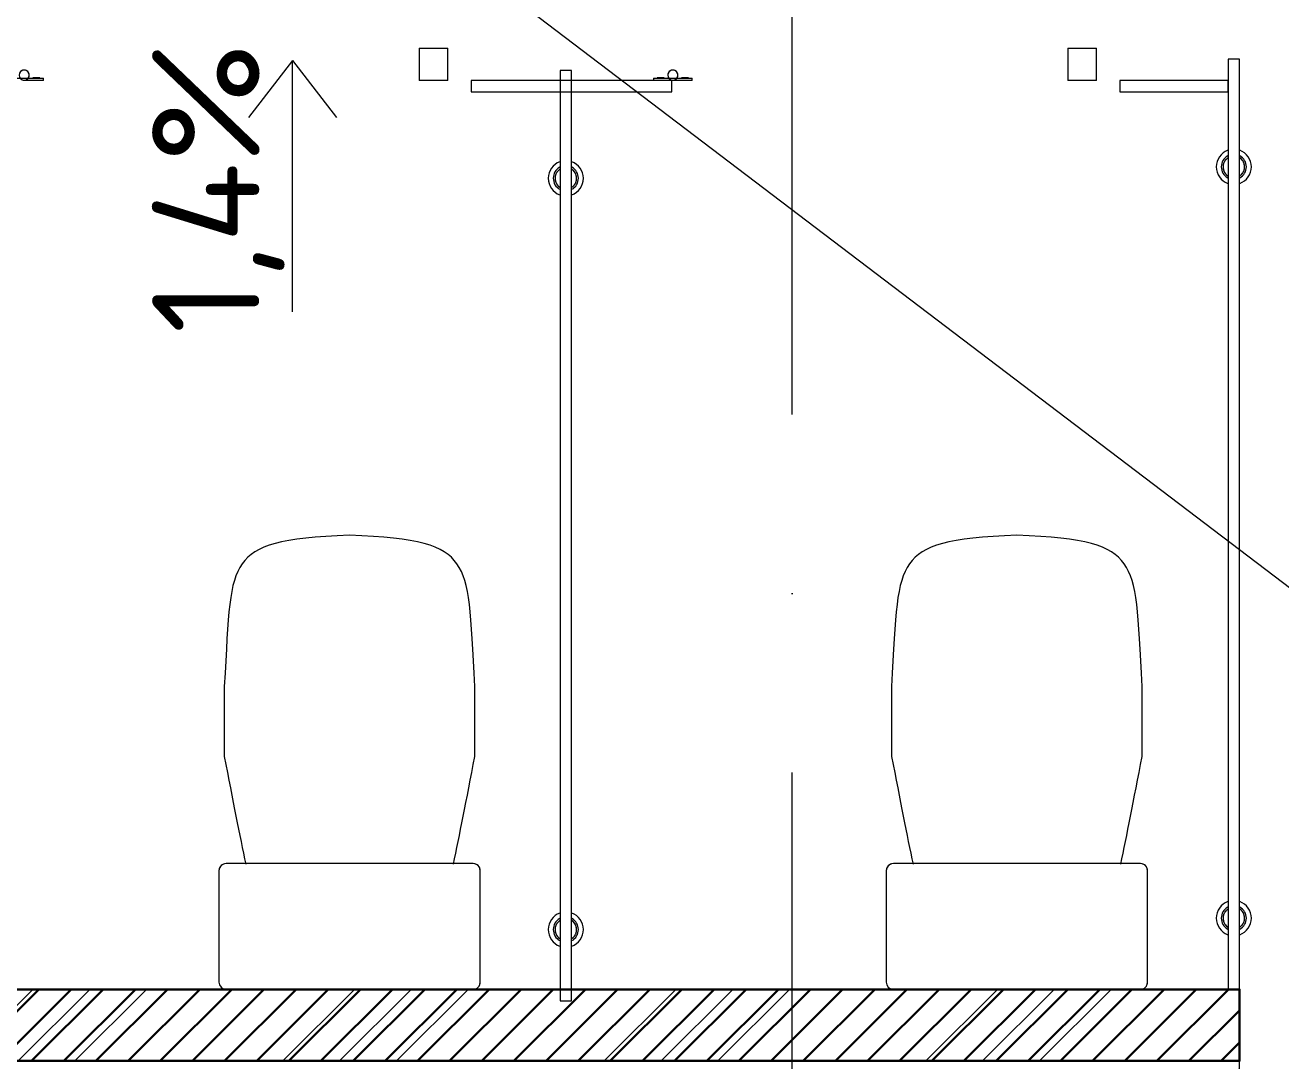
# Model space of a CAD drawing. Header units: millimetres. Extents: x -592259 to 288321, y -552984 to 293768.
# Drawn here: x 54791 to 56545, y -203966 to -202519 of the extents above; entities that cross this region are included whole.
import ezdxf

# ---------------------------------------------------------------- set-up
doc = ezdxf.new("R2010")
doc.units = ezdxf.units.MM
doc.linetypes.add('ADSK_Линия сетки', pattern=[2500, 2000, -250, 0, -250])
for name, color, linetype, lineweight in [('0.3) ПГП 5 вып', 4, 'Continuous', 30), ('A-DETL-____-OTLN', 250, 'Continuous', 5), ('A-GENM-____-MCUT', 250, 'Continuous', 25), ('A-GENM-____-OTLN', 250, 'Continuous', 9), ('A-WALL-____-MCUT', 250, 'Continuous', 13), ('A-WALL-____-PATT', 250, 'Continuous', 13), ('G-____-____-DIMS', 250, 'Continuous', 9), ('P-SANR-FIXT-OTLN', 250, 'Continuous', 9), ('S-GRID-____-OTLN', 250, 'Continuous', 9)]:
    doc.layers.add(name, color=color, linetype=linetype, lineweight=lineweight)
doc.styles.add('ISOCPEUR_3', font='isocpeur.ttf', dxfattribs={"height": 250})
pattern_1 = [(45, (-3188.223656987079, -259241.3891674574), (-224.5064030267289, 224.5064030267289), []), (45, (-3108.848656987079, -259241.3891674574), (0, 449.0128060534577), []), (45, (-3267.598656987079, -259241.3891674574), (0, 449.0128060534577), [])]

# ---------------------------------------------------------------- blocks, each defined once
blk = doc.blocks.new('SND_Унитаз_Santek_HEO - Santek HEO_ 365х635х785_ выпуск-прямой_ PN4_5_ Х-резьба НР DN15_ К-гл_кон_ П DN100-25961145-АР1_Маркировочный план 3 этажа')
at = {"layer": 'P-SANR-FIXT-OTLN', "lineweight": 5}
for p, q in [((-174.9999999999991, 423.4306759256825), (-174.9999999999991, 325.6247513570393)), ((174.9999999999999, 325.6247513570407), (174.9999999999999, 423.4306759256815)), ((172.5, 175.8045457335604), (-172.5000000000007, 175.8045457335604)), ((-182.5000000000008, 165.8045457335604), (-182.5, 9.999999999998979)), ((182.4999999999994, 10.00000000000003), (182.5, 165.8045457335604))]:
    blk.add_line(p, q, dxfattribs=at)
for centre, radius, start, end in [((-172.5000000000008, 165.8045457335604), 9.99999999999996, 90.00000000000007, 180.0000000000001), ((-172.5000000000008, 165.8045457335604), 9.999999999999988, 105.0000000000004, 180.0000000000004), ((172.5, 165.8045457335604), 10, 3.25688799381865e-13, 90.00000000000034), ((172.5, 165.8045457335604), 10.00000000000002, 6.5137759876373e-13, 75.00000000000085), ((-172.5000000000006, 10.00000000000001), 10, 180, 269.9999999999997), ((-172.5000000000006, 10.00000000000001), 9.99999999999997, 180.0000000000004, 270.0000000000001), ((172.4999999999994, 10.00000000000002), 9.999999999999996, 269.9999999999999, 3.68944343049768e-13), ((172.4999999999994, 10.00000000000002), 10.00000000000001, 285.0000000000004, 6.869998111961195e-13)]:
    blk.add_arc(centre, radius, start, end, dxfattribs=at)
for points, knots in [([(-7.986044708923934e-14, 634.5363936364042), (-95.97936060033712, 631.2818289383521), (-168.1293368919679, 609.5003287534939), (-169.2362414613729, 526.4793211960356), (-174.9999999999991, 423.4306759256825)], [-0.5440110509623299, -0.5440110509623299, -0.5440110509623299, -0.5440110509623299, -0.2757876269100541, 0, 0, 0, 0]), ([(174.9999999999999, 423.4306759256814), (169.2362414613735, 526.4793211960351), (168.1293368919686, 609.500328753494), (95.97936060033739, 631.2818289383521), (-7.402412016688231e-14, 634.5363936364041)], [-0.5440110509623299, -0.5440110509623299, -0.5440110509623299, -0.5440110509623299, -0.2682234240522758, 0, 0, 0, 0])]:
    blk.add_open_spline(points, degree=3, knots=knots, dxfattribs=at)
for points in [[(-174.9999999999991, 325.6247513570393), (-162.9924589711248, 263.8513079350157), (-153.6305625780676, 214.5041124254927), (-145.0125419926789, 174.8778599018723)], [(145.012541992679, 174.8778599018731), (153.6305625780676, 214.5041124254934), (162.9924589711248, 263.851307935016), (174.9999999999991, 325.6247513570391)]]:
    blk.add_open_spline(points, degree=3, dxfattribs=at)
blk = doc.blocks.new('131_Сантехническая перегородка - СП-1 3 1300-43197772-АР1_Маркировочный план 3 этажа')
at = {"layer": 'A-GENM-____-MCUT', "lineweight": 5}
for p, q in [((1299.999999999999, 7.999999999998181), (0, 7.999999999998181)), ((0, 7.999999999998181), (0, -7.999999999998181)), ((1299.999999999999, -7.999999999998181), (1299.999999999999, 7.999999999998181)), ((0, -7.999999999998181), (1299.999999999999, -7.999999999998181))]:
    blk.add_line(p, q, dxfattribs=at)
at = {"layer": 'A-GENM-____-OTLN', "lineweight": 5, "flags": 128}
for points in [[(163.2561977331421, 8.000000000058822), (162.9260664116831, 8.504365138873913), (162.5760299339807, 8.995125107632317), (162.2066482837262, 9.471494795066656), (161.8185123927697, 9.93271211131821), (161.4122431957333, 10.37803920705471), (160.988490636669, 10.80676365392546), (160.5479326292725, 11.21819958426599), (160.0912739723788, 11.61168878835433), (159.6192452224221, 11.98660176742565), (159.1326015247045, 12.34233874066938), (158.6321214053357, 12.67833060480546), (158.1186055257391, 12.9940398445503), (157.5928754017847, 13.28896139246531), (157.0557720895127, 13.56262343697499), (156.5081548396503, 13.81458817718599), (155.9508997229826, 14.04445252326821), (155.384898228813, 14.25184874130653), (154.8110558387994, 14.4364450415922), (154.2302905783483, 14.59794610941831), (153.6435315479873, 14.73609357753906), (153.0517174369976, 14.8506664394698), (152.4557950217093, 14.94148140305617), (151.8567176508606, 15.00839318375784), (151.2554437204526, 15.05129473697975), (150.6529351405095, 15.07011742939046), (150.0501557962288, 15.0648311486988), (149.4480700059724, 15.03544435183715), (148.8476409785727, 14.98200405140397), (148.2498292723842, 14.90459574046947), (147.6555912586136, 14.80334325583986), (147.0658775913141, 14.67840857987526), (146.4816316865582, 14.52999158140733), (145.9037882131643, 14.35832969598155), (145.3332715974145, 14.16369754597877), (144.7709945441989, 13.94640650133501), (144.2178565768509, 13.70680418136196), (143.6747425981257, 13.44527389866434), (143.1425214745284, 13.1622340458993), (142.6220446463206, 12.85813742645187), (142.1141447654026, 12.53347053004886), (141.6196343632384, 12.18875275446328), (141.1393045509742, 11.82453557460003), (140.6739237538544, 11.44140166024511), (140.2242364818705, 11.03996394394221), (139.7909621387312, 10.62086464039162), (139.3747938709627, 10.18477421908647), (138.9763974590139, 9.732390331659236), (138.5964102521527, 9.26443669583557), (138.2354401488575, 8.78166193760676), (137.8940646242837, 8.284838393604673), (137.711171995056, 8.000000000058822)], [(1213.256197733142, 8.000000000058822), (1212.926066411683, 8.504365138873913), (1212.57602993398, 8.995125107623654), (1212.206648283728, 9.471494795066656), (1211.818512392771, 9.93271211131821), (1211.412243195735, 10.37803920705471), (1210.988490636671, 10.80676365392546), (1210.547932629274, 11.21819958426599), (1210.09127397238, 11.61168878835433), (1209.619245222424, 11.98660176742565), (1209.132601524706, 12.34233874066938), (1208.632121405337, 12.67833060480546), (1208.118605525743, 12.9940398445503), (1207.592875401784, 13.28896139246531), (1207.055772089512, 13.56262343697499), (1206.508154839652, 13.81458817718599), (1205.950899722982, 14.04445252326821), (1205.384898228817, 14.25184874130653), (1204.811055838801, 14.4364450415922), (1204.230290578348, 14.59794610941831), (1203.643531547989, 14.73609357754772), (1203.051717436999, 14.8506664394698), (1202.455795021711, 14.94148140305617), (1201.856717650862, 15.00839318374917), (1201.255443720454, 15.05129473697975), (1200.652935140511, 15.07011742939046), (1200.050155796228, 15.0648311486988), (1199.448070005974, 15.03544435183715), (1198.847640978574, 14.98200405141263), (1198.249829272386, 14.90459574047814), (1197.655591258613, 14.80334325584852), (1197.065877591316, 14.67840857987526), (1196.48163168656, 14.52999158140733), (1195.903788213164, 14.35832969598155), (1195.333271597416, 14.16369754597877), (1194.770994544201, 13.94640650133501), (1194.217856576852, 13.70680418136196), (1193.674742598128, 13.44527389866434), (1193.14252147453, 13.16223404590796), (1192.622044646322, 12.85813742645187), (1192.114144765407, 12.53347053004886), (1191.61963436324, 12.18875275446328), (1191.139304550978, 11.82453557460003), (1190.673923753856, 11.44140166024511), (1190.22423648187, 11.03996394394221), (1189.790962138733, 10.62086464039162), (1189.374793870964, 10.18477421908647), (1188.976397459016, 9.732390331659236), (1188.596410252154, 9.26443669583557), (1188.235440148857, 8.781661937615423), (1187.894064624285, 8.284838393604673), (1187.711171995058, 8.000000000058822)], [(137.711171995056, -7.999999999937541), (138.0413033165171, -8.504365138752632), (138.3913397942196, -8.995125107511035), (138.7607214444697, -9.471494794954038), (139.1488573354283, -9.93271211119693), (139.5551265324648, -10.37803920693343), (139.9788790915291, -10.80676365380418), (140.4194370989256, -11.21819958414471), (140.8760957558193, -11.61168878824171), (141.3481245057781, -11.98660176730436), (141.8347682034936, -12.34233874053944), (142.3352483228645, -12.67833060469284), (142.8487642024568, -12.99403984442902), (143.3744943264134, -13.28896139234403), (143.9115976386854, -13.56262343684505), (144.4592148885478, -13.81458817706471), (145.0164700052177, -14.04445252314692), (145.5824714993851, -14.25184874118525), (146.1563138894008, -14.43644504147092), (146.7370791498498, -14.59794610930569), (147.3238381802108, -14.73609357741777), (147.9156522912005, -14.85066643933985), (148.5115747064909, -14.94148140293489), (149.1106520773353, -15.00839318363655), (149.7119260077433, -15.05129473684981), (150.3144345876886, -15.07011742926918), (150.9172139319693, -15.06483114858618), (151.5192997222256, -15.03544435172453), (152.1197287496276, -14.98200405128268), (152.717540455816, -14.90459574035685), (153.3117784695867, -14.80334325571857), (153.9014921368861, -14.67840857975398), (154.4857380416377, -14.52999158128605), (155.0635815150337, -14.3583296958516), (155.6340981307815, -14.16369754584882), (156.1963751840013, -13.94640650121373), (156.7495131513472, -13.70680418124068), (157.2926271300724, -13.44527389854306), (157.8248482536719, -13.16223404577802), (158.3453250818753, -12.85813742633925), (158.8532249627955, -12.53347052993624), (159.3477353649618, -12.188752754342), (159.8280651772239, -11.82453557447875), (160.2934459743459, -11.44140166012382), (160.7431332463276, -11.03996394382093), (161.1764075894648, -10.62086464027034), (161.5925758572332, -10.18477421896519), (161.9909722691863, -9.732390331529292), (162.3709594760433, -9.26443669571429), (162.7319295793428, -8.78166193748548), (163.0733051039144, -8.284838393483392), (163.2561977331421, -7.999999999937541)], [(1187.711171995058, -7.999999999937541), (1188.041303316519, -8.504365138752632), (1188.391339794221, -8.995125107511035), (1188.760721444471, -9.471494794954038), (1189.14885733543, -9.93271211119693), (1189.555126532464, -10.37803920693343), (1189.978879091531, -10.80676365379552), (1190.419437098927, -11.21819958414471), (1190.876095755821, -11.61168878824171), (1191.34812450578, -11.9866017672957), (1191.834768203495, -12.34233874053944), (1192.335248322864, -12.67833060468418), (1192.848764202458, -12.99403984442902), (1193.374494326415, -13.28896139233536), (1193.911597638687, -13.56262343684505), (1194.459214888547, -13.81458817705604), (1195.016470005219, -14.04445252314692), (1195.582471499387, -14.25184874118525), (1196.156313889403, -14.43644504147092), (1196.737079149852, -14.59794610930569), (1197.323838180213, -14.73609357741777), (1197.915652291202, -14.85066643933985), (1198.511574706493, -14.94148140293489), (1199.110652077337, -15.00839318363655), (1199.711926007745, -15.05129473684981), (1200.31443458769, -15.07011742926918), (1200.917213931971, -15.06483114858618), (1201.519299722225, -15.03544435172453), (1202.119728749629, -14.98200405128268), (1202.717540455816, -14.90459574035685), (1203.311778469588, -14.80334325571857), (1203.901492136886, -14.67840857975398), (1204.485738041639, -14.52999158127739), (1205.063581515035, -14.3583296958516), (1205.634098130783, -14.16369754584882), (1206.196375184001, -13.94640650121373), (1206.749513151347, -13.70680418124068), (1207.292627130074, -13.44527389854306), (1207.824848253671, -13.16223404577802), (1208.345325081877, -12.85813742633925), (1208.853224962795, -12.53347052992758), (1209.347735364963, -12.188752754342), (1209.828065177223, -11.82453557447875), (1210.293445974348, -11.44140166012382), (1210.743133246329, -11.03996394382093), (1211.176407589466, -10.62086464027034), (1211.592575857235, -10.18477421896519), (1211.990972269188, -9.732390331537955), (1212.370959476045, -9.26443669571429), (1212.731929579345, -8.78166193748548), (1213.073305103916, -8.284838393474729), (1213.256197733142, -7.999999999937541)]]:
    blk.add_lwpolyline(points, dxfattribs=at)
at = {"layer": 'A-GENM-____-OTLN', "lineweight": 5}
for centre, radius, start, end in [((150.4836848641501, -2.11368417781133e-15), 24.60791349764008, 19.91127226847553, 160.088727731524), ((150.4836848641501, -2.11368417781133e-15), 17.5720616018021, 28.97308773388436, 151.0269122661151), ((1200.48368486415, -2.11368417781133e-15), 24.60791349764011, 19.91127226847553, 160.088727731524), ((1200.48368486415, -2.11368417781133e-15), 17.57206160180206, 28.9730877338843, 151.0269122661153), ((150.4836848641501, -2.11368417781133e-15), 15.07106781186627, 78.869942893474, 146.2189243118202), ((150.4836848641501, -2.11368417781133e-15), 15.07106781186627, 33.78107568817926, 53.12396516315438), ((1200.48368486415, -2.11368417781133e-15), 15.07106781186632, 78.86994289348085, 146.21892431182), ((1200.48368486415, -2.11368417781133e-15), 15.07106781186633, 33.78107568817912, 53.12396516314746), ((150.4836848641501, -2.11368417781133e-15), 24.60791349764009, 199.911272268487, 340.0887277315121), ((150.4836848641501, -2.11368417781133e-15), 17.57206160180212, 208.9730877338841, 331.0269122661149), ((150.4836848641501, -2.11368417781133e-15), 15.07106781186626, 213.7810756881791, 233.1239654698111), ((150.4836848641501, -2.11368417781133e-15), 15.07106781186627, 258.8699419373599, 326.21892431182), ((1200.48368486415, -2.11368417781133e-15), 24.60791349764008, 199.9112722684659, 340.0887277315333), ((1200.48368486415, -2.11368417781133e-15), 17.57206160180213, 208.9730877338733, 331.0269122661258), ((1200.48368486415, -2.11368417781133e-15), 15.07106781186633, 213.7810756881789, 233.1239654698117), ((1200.48368486415, -2.11368417781133e-15), 15.07106781186625, 258.8699419373507, 326.2189243118557)]:
    blk.add_arc(centre, radius, start, end, dxfattribs=at)
blk = doc.blocks.new('131_Сантехническая перегородка - СП-1 3 1300-43197773-АР1_Маркировочный план 3 этажа')
at = {"layer": 'A-GENM-____-MCUT', "lineweight": 5}
for p, q in [((1299.999999999999, 7.999999999998181), (0, 7.999999999998181)), ((0, 7.999999999998181), (0, -7.999999999998181)), ((1299.999999999999, -7.999999999998181), (1299.999999999999, 7.999999999998181)), ((0, -7.999999999998181), (1299.999999999999, -7.999999999998181))]:
    blk.add_line(p, q, dxfattribs=at)
at = {"layer": 'A-GENM-____-OTLN', "lineweight": 5, "flags": 128}
for points in [[(163.2561977331312, 8.000000000050159), (162.9260664116701, 8.504365138856588), (162.5760299339677, 8.99512510761499), (162.2066482837154, 9.471494795057993), (161.8185123927589, 9.932712111309547), (161.4122431957225, 10.37803920703739), (160.9884906366582, 10.80676365390814), (160.5479326292595, 11.21819958424867), (160.0912739723658, 11.61168878834567), (159.6192452224091, 11.98660176740832), (159.1326015246937, 12.34233874065205), (158.6321214053227, 12.67833060479679), (158.1186055257283, 12.99403984454164), (157.5928754017717, 13.28896139244798), (157.0557720895019, 13.56262343696633), (156.5081548396395, 13.81458817716866), (155.9508997229696, 14.04445252325954), (155.3848982288022, 14.25184874129786), (154.8110558387864, 14.43644504158353), (154.2302905783375, 14.59794610940965), (153.6435315479764, 14.73609357752173), (153.0517174369867, 14.85066643945247), (152.4557950216964, 14.94148140304751), (151.8567176508498, 15.00839318374051), (151.2554437204418, 15.05129473697109), (150.6529351404965, 15.0701174293818), (150.050155796218, 15.06483114869013), (149.4480700059616, 15.03544435182848), (148.8476409785597, 14.98200405138664), (148.2498292723712, 14.90459574046081), (147.6555912586006, 14.80334325582253), (147.0658775913012, 14.6784085798666), (146.4816316865474, 14.52999158139867), (145.9037882131514, 14.35832969596422), (145.3332715974036, 14.1636975459701), (144.770994544186, 13.94640650132635), (144.21785657684, 13.7068041813533), (143.6747425981127, 13.44527389865568), (143.1425214745153, 13.16223404588197), (142.6220446463098, 12.85813742644321), (142.1141447653918, 12.5334705300402), (141.6196343632254, 12.18875275445462), (141.1393045509634, 11.82453557459137), (140.6739237538414, 11.44140166023644), (140.2242364818596, 11.03996394393355), (139.7909621387203, 10.62086464038296), (139.3747938709519, 10.18477421906914), (138.9763974590009, 9.732390331650572), (138.5964102521419, 9.264436695826907), (138.2354401488445, 8.781661937589433), (137.8940646242707, 8.284838393587348), (137.7111719950452, 8.000000000050159)], [(1213.256197733131, 8.000000000050159), (1212.92606641167, 8.504365138856588), (1212.576029933967, 8.99512510761499), (1212.206648283717, 9.471494795057993), (1211.818512392761, 9.932712111309547), (1211.412243195724, 10.37803920703739), (1210.98849063666, 10.80676365390814), (1210.547932629261, 11.21819958424867), (1210.091273972367, 11.61168878834567), (1209.619245222411, 11.98660176740832), (1209.132601524695, 12.34233874065205), (1208.632121405324, 12.67833060479679), (1208.11860552573, 12.99403984454164), (1207.592875401773, 13.28896139244798), (1207.055772089501, 13.56262343696633), (1206.508154839641, 13.81458817716866), (1205.950899722969, 14.04445252325954), (1205.384898228804, 14.25184874129786), (1204.811055838788, 14.43644504158353), (1204.230290578337, 14.59794610940965), (1203.643531547978, 14.73609357753039), (1203.051717436988, 14.85066643945247), (1202.455795021698, 14.94148140304751), (1201.856717650852, 15.00839318374051), (1201.255443720444, 15.05129473696243), (1200.652935140498, 15.0701174293818), (1200.050155796217, 15.06483114869013), (1199.448070005963, 15.03544435182848), (1198.847640978561, 14.9820040513953), (1198.249829272373, 14.90459574046947), (1197.6555912586, 14.80334325583119), (1197.065877591303, 14.6784085798666), (1196.481631686549, 14.52999158139867), (1195.903788213153, 14.35832969596422), (1195.333271597405, 14.1636975459701), (1194.770994544188, 13.94640650132635), (1194.217856576842, 13.7068041813533), (1193.674742598114, 13.44527389865568), (1193.142521474517, 13.16223404589064), (1192.622044646311, 12.85813742644321), (1192.114144765393, 12.5334705300402), (1191.619634363227, 12.18875275445462), (1191.139304550965, 11.82453557459137), (1190.673923753843, 11.44140166023644), (1190.224236481859, 11.03996394393355), (1189.790962138722, 10.62086464038296), (1189.374793870953, 10.18477421906914), (1188.976397459003, 9.732390331650572), (1188.596410252144, 9.264436695826907), (1188.235440148844, 8.781661937598097), (1187.894064624272, 8.284838393587348), (1187.711171995047, 8.000000000050159)], [(137.7111719950452, -7.999999999954866), (138.0413033165042, -8.504365138761296), (138.3913397942066, -8.995125107519698), (138.7607214444589, -9.4714947949627), (139.1488573354175, -9.932712111205593), (139.5551265324539, -10.37803920694209), (139.9788790915183, -10.80676365381285), (140.4194370989126, -11.21819958415338), (140.8760957558063, -11.61168878825038), (141.3481245057651, -11.98660176731303), (141.8347682034828, -12.3423387405481), (142.3352483228516, -12.6783306047015), (142.8487642024438, -12.99403984444634), (143.3744943264026, -13.28896139235269), (143.9115976386745, -13.56262343686237), (144.4592148885369, -13.81458817707337), (145.0164700052047, -14.04445252316425), (145.5824714993721, -14.25184874120257), (146.1563138893878, -14.43644504148824), (146.7370791498389, -14.59794610931435), (147.3238381802, -14.73609357742644), (147.9156522911897, -14.85066643934852), (148.5115747064779, -14.94148140295222), (149.1106520773245, -15.00839318364522), (149.7119260077325, -15.05129473685847), (150.3144345876756, -15.07011742928651), (150.9172139319584, -15.06483114859484), (151.5192997222148, -15.03544435173319), (152.1197287496146, -14.98200405129135), (152.7175404558031, -14.90459574036552), (153.3117784695737, -14.80334325572724), (153.9014921368731, -14.67840857976264), (154.4857380416269, -14.52999158130338), (155.0635815150229, -14.35832969586027), (155.6340981307706, -14.16369754586615), (156.1963751839883, -13.9464065012224), (156.7495131513364, -13.70680418124934), (157.2926271300594, -13.44527389856039), (157.8248482536589, -13.16223404578668), (158.3453250818644, -12.85813742634791), (158.8532249627825, -12.53347052994491), (159.3477353649488, -12.18875275435933), (159.8280651772108, -11.82453557448741), (160.2934459743329, -11.44140166014115), (160.7431332463168, -11.03996394383826), (161.1764075894539, -10.620864640279), (161.5925758572224, -10.18477421897385), (161.9909722691733, -9.732390331546616), (162.3709594760324, -9.264436695722953), (162.7319295793298, -8.78166193749414), (163.0733051039014, -8.284838393492056), (163.2561977331312, -7.999999999954866)], [(1187.711171995047, -7.999999999954866), (1188.041303316506, -8.504365138761296), (1188.391339794208, -8.995125107519698), (1188.760721444461, -9.4714947949627), (1189.148857335419, -9.932712111214256), (1189.555126532453, -10.37803920694209), (1189.97887909152, -10.80676365380418), (1190.419437098914, -11.21819958415338), (1190.876095755808, -11.61168878825038), (1191.348124505767, -11.98660176730436), (1191.834768203484, -12.3423387405481), (1192.335248322851, -12.67833060469284), (1192.848764202445, -12.99403984444634), (1193.374494326404, -13.28896139234403), (1193.911597638676, -13.56262343686237), (1194.459214888537, -13.81458817706471), (1195.016470005206, -14.04445252316425), (1195.582471499374, -14.25184874120257), (1196.15631388939, -14.43644504148824), (1196.737079149841, -14.59794610931435), (1197.323838180202, -14.73609357742644), (1197.915652291191, -14.85066643934852), (1198.51157470648, -14.94148140295222), (1199.110652077326, -15.00839318364522), (1199.711926007734, -15.05129473685847), (1200.314434587677, -15.07011742928651), (1200.91721393196, -15.06483114859484), (1201.519299722214, -15.03544435173319), (1202.119728749616, -14.98200405129135), (1202.717540455802, -14.90459574036552), (1203.311778469575, -14.80334325572724), (1203.901492136873, -14.67840857976264), (1204.485738041629, -14.52999158129471), (1205.063581515025, -14.35832969586027), (1205.634098130772, -14.16369754586615), (1206.196375183988, -13.9464065012224), (1206.749513151336, -13.70680418124934), (1207.292627130061, -13.44527389856039), (1207.824848253659, -13.16223404578668), (1208.345325081866, -12.85813742634791), (1208.853224962782, -12.53347052993624), (1209.34773536495, -12.18875275435933), (1209.82806517721, -11.82453557448741), (1210.293445974335, -11.44140166014115), (1210.743133246318, -11.03996394383826), (1211.176407589456, -10.620864640279), (1211.592575857224, -10.18477421897385), (1211.990972269175, -9.732390331546616), (1212.370959476034, -9.264436695722953), (1212.731929579332, -8.78166193749414), (1213.073305103903, -8.284838393483392), (1213.256197733131, -7.999999999954866)]]:
    blk.add_lwpolyline(points, dxfattribs=at)
at = {"layer": 'A-GENM-____-OTLN', "lineweight": 5}
for centre, radius, start, end in [((150.4836848641501, -2.11368417781133e-15), 24.60791349764008, 19.91127226847553, 160.088727731524), ((150.4836848641501, -2.11368417781133e-15), 17.5720616018021, 28.97308773388436, 151.0269122661151), ((1200.48368486415, -2.11368417781133e-15), 24.60791349764011, 19.91127226847553, 160.088727731524), ((1200.48368486415, -2.11368417781133e-15), 17.57206160180206, 28.9730877338843, 151.0269122661153), ((150.4836848641501, -2.11368417781133e-15), 15.07106781186627, 78.869942893474, 146.2189243118202), ((150.4836848641501, -2.11368417781133e-15), 15.07106781186627, 33.78107568817926, 53.12396516315438), ((1200.48368486415, -2.11368417781133e-15), 15.07106781186632, 78.86994289348085, 146.21892431182), ((1200.48368486415, -2.11368417781133e-15), 15.07106781186633, 33.78107568817912, 53.12396516314746), ((150.4836848641501, -2.11368417781133e-15), 24.60791349764009, 199.911272268487, 340.0887277315121), ((150.4836848641501, -2.11368417781133e-15), 17.57206160180212, 208.9730877338841, 331.0269122661149), ((150.4836848641501, -2.11368417781133e-15), 15.07106781186626, 213.7810756881791, 233.1239654698111), ((150.4836848641501, -2.11368417781133e-15), 15.07106781186627, 258.8699419373599, 326.21892431182), ((1200.48368486415, -2.11368417781133e-15), 24.60791349764008, 199.9112722684659, 340.0887277315333), ((1200.48368486415, -2.11368417781133e-15), 17.57206160180213, 208.9730877338733, 331.0269122661258), ((1200.48368486415, -2.11368417781133e-15), 15.07106781186633, 213.7810756881789, 233.1239654698117), ((1200.48368486415, -2.11368417781133e-15), 15.07106781186625, 258.8699419373507, 326.2189243118557)]:
    blk.add_arc(centre, radius, start, end, dxfattribs=at)
blk = doc.blocks.new('131_Сантехническая перегородка - двери на все кабинки - СД-1-43140751-АР1_Маркировочный план 3 этажа')
at = {"layer": 'A-GENM-____-MCUT', "lineweight": 5}
for p, q in [((3720.000000000003, -21.59648351564483), (3440.000000000006, -21.59648351563617)), ((3440.000000000006, -21.59648351563617), (3440.000000000006, -37.5964835156412)), ((3720.000000000003, -37.5964835156412), (3720.000000000003, -21.59648351564483)), ((4497, -21.59648351564483), (4346, -21.59648351564483)), ((4346, -21.59648351564483), (4346, -37.5964835156412)), ((4497, -37.5964835156412), (4497, -21.59648351564483)), ((3440.000000000006, -37.5964835156412), (3720.000000000003, -37.5964835156412)), ((4346, -37.5964835156412), (4497, -37.5964835156412))]:
    blk.add_line(p, q, dxfattribs=at)
at = {"layer": 'A-GENM-____-OTLN', "lineweight": 5}
for p, q in [((3367.000010854648, 23.40351648442074), (3367.000010854648, -21.5964835155777)), ((3367.00001085459, 23.40351648435836), (3407.00001085459, 23.40351648435821)), ((3407.000010854648, -21.5964835155777), (3407.000010854648, 23.40351648442074)), ((4273.000010854633, 23.40351648441857), (4273.000010854633, -21.59648351557986)), ((4273.000010854582, 23.40351648435503), (4313.000010854582, 23.40351648435488)), ((4313.000010854633, -21.59648351557986), (4313.000010854641, 23.40351648441857)), ((2788.500000000015, -18.47190429120374), (2842.500000000015, -18.47190429120394)), ((2842.500000000015, -21.59648351563784), (2814.00000000001, -21.59648351563774)), ((2827.500000000076, -17.83986589157174), (2827.500000000076, -18.47190429114097)), ((2827.500000000076, -17.83986589157174), (2827.500000000076, -18.47190429114097)), ((2837.500000000015, -17.83986589163299), (2827.500000000015, -17.83986589163295)), ((2827.500000000015, -17.83986589163295), (2837.500000000015, -17.83986589163299)), ((2837.500000000015, -17.83986589163299), (2827.500000000015, -17.83986589163295)), ((2827.500000000015, -17.83986589163295), (2837.500000000015, -17.83986589163299)), ((2837.500000000065, -18.47190429114097), (2837.500000000065, -17.83986589157174)), ((2837.500000000065, -18.47190429114097), (2837.500000000065, -17.83986589157174)), ((2842.500000000015, -21.59648351563784), (2842.500000000015, -18.47190429120394)), ((3407.00001085459, -21.59648351563992), (3367.00001085459, -21.59648351563977)), ((3694.500000000007, -18.47190429120707), (3748.500000000008, -18.47190429120727)), ((3694.500000000007, -18.47190429120707), (3694.500000000007, -21.59648351564098)), ((3699.50000000006, -17.83986589157174), (3699.50000000006, -18.47190429114314)), ((3699.50000000006, -17.83986589157174), (3699.50000000006, -18.47190429114314)), ((3709.500000000008, -17.8398658916362), (3699.500000000009, -17.83986589163616)), ((3699.500000000009, -17.83986589163616), (3709.500000000008, -17.83986589163619)), ((3709.500000000008, -17.8398658916362), (3699.500000000009, -17.83986589163616)), ((3699.500000000009, -17.83986589163616), (3709.500000000008, -17.83986589163619)), ((3709.500000000066, -18.47190429114314), (3709.500000000066, -17.83986589157174)), ((3709.500000000066, -18.47190429114314), (3709.500000000066, -17.83986589157174)), ((3748.500000000008, -21.59648351564118), (3720.000000000006, -21.59648351564107)), ((3733.500000000061, -17.83986589157174), (3733.500000000061, -18.47190429114314)), ((3733.500000000061, -17.83986589157174), (3733.500000000061, -18.47190429114314)), ((3743.500000000008, -17.83986589163632), (3733.500000000008, -17.83986589163628)), ((3733.500000000008, -17.83986589163628), (3743.500000000008, -17.83986589163632)), ((3743.500000000008, -17.83986589163632), (3733.500000000008, -17.83986589163628)), ((3733.500000000008, -17.83986589163628), (3743.500000000008, -17.83986589163632)), ((3743.500000000067, -18.47190429114314), (3743.500000000067, -17.83986589157174)), ((3743.500000000067, -18.47190429114314), (3743.500000000067, -17.83986589157174)), ((3748.500000000008, -21.59648351564118), (3748.500000000008, -18.47190429120727)), ((4313.000010854582, -21.59648351564325), (4273.000010854582, -21.5964835156431))]:
    blk.add_line(p, q, dxfattribs=at)
for centre, radius, start, end in [((2815.500000000015, -14.26443901823904), 6.999999999999976, 359.9999999999994, 179.9999999999993), ((2815.500000000015, -14.26443901823904), 6.999999999999988, 179.9999999999999, 359.9999999999994), ((2815.500000000015, -14.26443901823904), 6.999999999999976, 359.9999999999994, 119.9999999999965), ((2815.500000000015, -14.26443901823904), 6.999999999999976, 359.9999999999994, 119.9999999999965), ((2815.500000000015, -14.26443901823904), 7.000000000000408, 329.9999999999987, 359.9999999999993), ((2815.500000000015, -14.26443901823904), 7.000000000000408, 329.9999999999987, 359.9999999999993), ((3721.500000000008, -14.26443901824237), 6.999999999999977, 359.9999999999994, 179.9999999999993), ((3721.500000000008, -14.26443901824237), 7.000000000000218, 134.9999999999983, 179.9999999999991), ((3721.500000000008, -14.26443901824237), 7.000000000000218, 134.9999999999983, 179.9999999999991), ((3721.500000000008, -14.26443901824237), 6.999999999999986, 179.9999999999999, 210.0000000000009), ((3721.500000000008, -14.26443901824237), 6.999999999999986, 179.9999999999999, 210.0000000000009), ((3721.500000000008, -14.26443901824237), 6.999999999999986, 179.9999999999999, 359.9999999999994), ((3721.500000000008, -14.26443901824237), 6.999999999999977, 359.9999999999994, 119.9999999999965), ((3721.500000000008, -14.26443901824237), 6.999999999999977, 359.9999999999994, 119.9999999999965), ((3721.500000000008, -14.26443901824237), 7.000000000000408, 329.9999999999988, 359.9999999999993), ((3721.500000000008, -14.26443901824237), 7.000000000000408, 329.9999999999988, 359.9999999999993)]:
    blk.add_arc(centre, radius, start, end, dxfattribs=at)

msp = doc.modelspace()

# ---------------------------------------------------------------- hatches: boundary and pattern name
at = {"layer": '0.3) ПГП 5 вып'}
h = msp.add_hatch(dxfattribs=at)
h.set_pattern_fill('ANSI31', color=256, scale=10)
h.set_pattern_definition([(45, (0, 0), (-22.45064030267288, 22.45064030267288), [])])
h.paths.add_polyline_path([(51981.85417761187, -203966.3885813526), (56486.77680734477, -203966.3885813526), (56486.77680734477, -203866.3885813527), (51981.85417761187, -203866.3885813527)])
at = {"layer": 'A-WALL-____-PATT', "lineweight": 15, "true_color": 0x000000}
h = msp.add_hatch(dxfattribs=at)
h.set_pattern_fill('FP_9', color=18, style=0, pattern_type=2)
h.set_pattern_definition(pattern_1)
h.paths.add_polyline_path([(51386.77634301417, -203966.3885813525), (51981.77634301414, -203966.3885813525), (51981.77634301414, -203866.3885813525), (51386.77634301417, -203866.3885813525), (51386.77634301417, -203885.4996843797)])
h.paths.add_polyline_path([(55225.80018656565, -203966.3885813525), (56386.77680734483, -203966.3885813525), (56386.77680734483, -203866.3885813525), (52331.77634301414, -203866.3885813525), (52331.77634301414, -203966.3885813525), (54937.44052820966, -203966.3885813525)])
h = msp.add_hatch(dxfattribs=at)
h.set_pattern_fill('FP_9', color=18, style=0, pattern_type=2)
h.set_pattern_definition(pattern_1)
h.paths.add_polyline_path([(56386.77680734483, -204446.3885813525), (56486.77680734484, -204446.3885813525), (56486.77680734484, -204346.3885813525), (56386.77680734483, -204346.3885813525), (56386.77680734483, -204356.3844008694)])
h.paths.add_polyline_path([(56386.77680734483, -204146.3885813525), (56486.77680734484, -204146.3885813525), (56486.77680734484, -203866.3885813525), (56386.77680734483, -203866.3885813525), (56386.77680734483, -204044.2405576517)])

# ---------------------------------------------------------------- linework, layer by layer
at = {"layer": '0.3) ПГП 5 вып'}
msp.add_lwpolyline([(51981.85417761187, -203966.3885813526), (56486.77680734477, -203966.3885813526), (56486.77680734477, -203866.3885813527), (51981.85417761187, -203866.3885813527)], close=True, dxfattribs=at)
at = {"layer": 'A-DETL-____-OTLN', "color": 18, "lineweight": 9, "true_color": 0x000000}
msp.add_line((54921.81526031472, -202061.3885813518), (58056.7763430138, -204446.3885813526), dxfattribs=at)
at = {"layer": 'A-WALL-____-MCUT', "color": 18, "lineweight": 15, "true_color": 0x000000}
for p, q in [((56486.77680734477, -203866.3885813526), (52321.77634301409, -203866.3885813526)), ((56486.77680734477, -204156.3885813525), (56486.77680734477, -203866.3885813526))]:
    msp.add_line(p, q, dxfattribs=at)
at = {"layer": 'G-____-____-DIMS', "color": 18, "true_color": 0x000000}
for p, q in [((55163.94750371179, -202568.0535204911), (55102.56134467347, -202648.0535204911)), ((55163.94750371179, -202568.0535204911), (55225.3336627501, -202648.0535204911)), ((55163.94750371179, -202919.4252301406), (55163.94750371179, -202568.0535204911))]:
    msp.add_line(p, q, dxfattribs=at)
at = {"layer": 'S-GRID-____-OTLN', "color": 18, "linetype": 'ADSK_Линия сетки', "true_color": 0x000000}
msp.add_line((55861.77634301375, -220563.7329721978), (55861.77634301381, -199653.1503299176), dxfattribs=at)

# ---------------------------------------------------------------- block references
at = {"layer": 'A-GENM-____-OTLN', "color": 18, "lineweight": 5, "true_color": 0x000000}
msp.add_blockref('131_Сантехническая перегородка - двери на все кабинки - СД-1-43140751-АР1_Маркировочный план 3 этажа', (51973.77680734483, -202574.3885813527), dxfattribs=at)
at = {"layer": 'A-GENM-____-OTLN', "color": 18, "lineweight": 5, "true_color": 0x000000, "rotation": 270.0000000000005}
for name, p in [('131_Сантехническая перегородка - СП-1 3 1300-43197773-АР1_Маркировочный план 3 этажа', (56478.77680734483, -202566.3885813527)), ('131_Сантехническая перегородка - СП-1 3 1300-43197772-АР1_Маркировочный план 3 этажа', (55545.77680734483, -202582.3885813527))]:
    msp.add_blockref(name, p, dxfattribs=at)
at = {"layer": 'P-SANR-FIXT-OTLN', "color": 18, "lineweight": 5, "true_color": 0x000000}
for p in [(55243.78834323485, -203866.3885813526), (56175.78065264148, -203866.3885813526)]:
    msp.add_blockref('SND_Унитаз_Santek_HEO - Santek HEO_ 365х635х785_ выпуск-прямой_ PN4_5_ Х-резьба НР DN15_ К-гл_кон_ П DN100-25961145-АР1_Маркировочный план 3 этажа', p, dxfattribs=at)

# ---------------------------------------------------------------- texts
at = {"layer": 'G-____-____-DIMS', "color": 18, "true_color": 0x000000, "insert": (54967.97914175131, -202949.9073980587), "char_height": 150, "width": 494.8032545828841, "attachment_point": 1, "rotation": 90, "line_spacing_factor": 1.149209049011902, "style": 'ISOCPEUR_3'}
msp.add_mtext('1,4%', dxfattribs=at)

doc.saveas('drawing.dxf')
